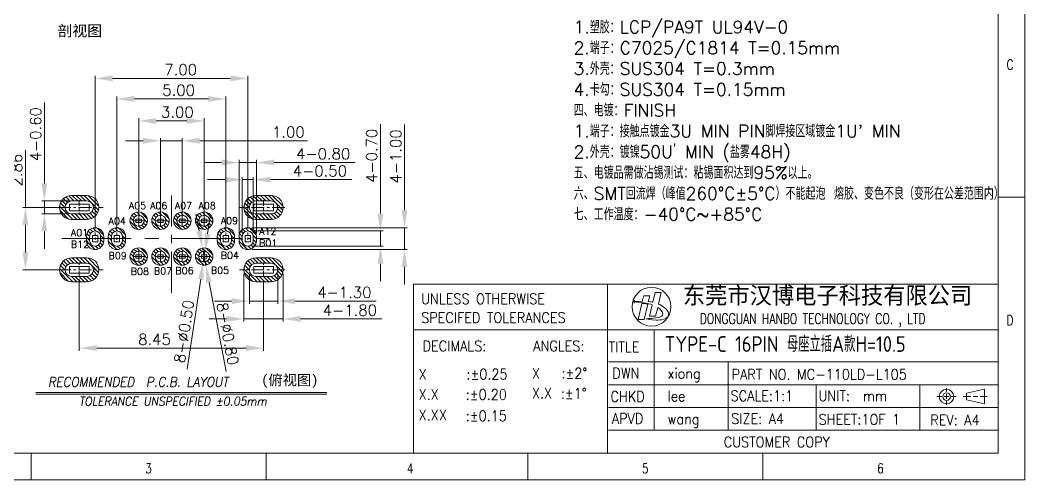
# Model space of a CAD drawing. Extents: x 2510 to 2656, y 707 to 760.
# Drawn here: x 2533.83 to 2579.91, y 709.3 to 730.39 of the extents above; entities that cross this region are included whole.
import ezdxf
from ezdxf.enums import TextEntityAlignment as Align

# ---------------------------------------------------------------- set-up
doc = ezdxf.new("R2010")
doc.units = 0
doc.header["$MEASUREMENT"] = 0
doc.linetypes.add('ACAD_ISO02W100', pattern=[15, 12, -3])
doc.linetypes.add('CENTER', pattern=[50.8, 31.75, -6.35, 6.35, -6.35])
doc.layers.get('0').update_dxf_attribs({"linetype": 'CONTINUOUS', "lineweight": 20})
doc.layers.get('Defpoints').update_dxf_attribs({"linetype": 'CONTINUOUS'})
for name, color, linetype, lineweight in [('DIM', 3, 'CONTINUOUS', 9), ('HANBO', 7, 'CONTINUOUS', 9), ('NOTE', 82, 'CONTINUOUS', 18), ('screw', 33, 'CONTINUOUS', 13)]:
    doc.layers.add(name, color=color, linetype=linetype, lineweight=lineweight)
doc.styles.add('3.5号字', font='gbenor.shx', dxfattribs={"height": 3.5, "bigfont": 'gbcbig.shx'})
doc.styles.add('ROMANS', font='ROMANS.SHX', dxfattribs={"bigfont": 'gbcbig.shx'})
doc.styles.get("Standard").update_dxf_attribs({"font": 'simplex.shx', "bigfont": 'gbcbig.shx'})
doc.styles.add('样式 1', font='gbenor.shx', dxfattribs={"height": 1.2, "bigfont": 'gbcbig.shx'})
doc.dimstyles.new('汉博电子', dxfattribs={"dimtxt": 0.5, "dimasz": 0.8, "dimexe": 0.12, "dimexo": 0.19, "dimgap": 0.15, "dimtad": 1, "dimzin": 1, "dimdsep": 46, "dimtxsty": 'ROMANS', "dimcen": 2.13, "dimclrd": 3, "dimclre": 3, "dimclrt": 2, "dimazin": 2, "dimtfac": 1, "dimtmove": 0, "dimatfit": 3, "dimfxl": 1, "dimlwd": 13, "dimlwe": 13, "dimarcsym": 0})

# ---------------------------------------------------------------- blocks, each defined once
blk = doc.blocks.new('hanbo')
at = {"layer": 'HANBO'}
blk.add_ellipse((-2.076, 0.258), major_axis=(0, 1.277), ratio=1, dxfattribs=at)
at = {"layer": 'HANBO', "color": 7}
for points, knots in [([(-3.194, 0.688), (-3.194, 0.688), (-3.219, 0.622), (-3.219, 0.622), (-3.219, 0.622), (-3.219, 0.622), (-3.292, 0.603), (-3.292, 0.603), (-3.292, 0.603), (-3.292, 0.603), (-3.224, 0.573), (-3.224, 0.573), (-3.224, 0.573), (-3.224, 0.573), (-3.207, 0.502), (-3.207, 0.502), (-3.207, 0.502), (-3.207, 0.502), (-3.179, 0.571), (-3.179, 0.571), (-3.179, 0.571), (-3.179, 0.571), (-3.146, 0.58), (-3.146, 0.58), (-3.146, 0.58), (-2.9, 0.551), (-2.236, 0.485), (-2.026, 0.388), (-2.026, 0.388), (-2.026, 0.388), (-2.198, -0.362), (-2.198, -0.362), (-2.198, -0.362), (-2.198, -0.362), (-1.803, -0.362), (-1.803, -0.362), (-1.803, -0.362), (-1.803, -0.362), (-1.666, 0.218), (-1.666, 0.218), (-1.666, 0.218), (-1.666, 0.218), (-1.423, 0.048), (-1.354, -0.114), (-1.354, -0.114), (-1.285, -0.277), (-1.377, -0.349), (-1.465, -0.39), (-1.465, -0.39), (-1.657, -0.485), (-2.207, -0.521), (-2.417, -0.528), (-2.417, -0.528), (-2.417, -0.528), (-2.141, -0.62), (-1.774, -0.625), (-1.774, -0.625), (-1.407, -0.63), (-1.101, -0.543), (-0.999, -0.398), (-0.999, -0.398), (-0.897, -0.254), (-0.952, -0.084), (-1.037, 0.011), (-1.037, 0.011), (-1.194, 0.188), (-1.397, 0.34), (-1.615, 0.434), (-1.615, 0.434), (-1.615, 0.434), (-1.438, 1.196), (-1.438, 1.196), (-1.438, 1.196), (-1.438, 1.196), (-1.834, 1.196), (-1.834, 1.196), (-1.834, 1.196), (-1.834, 1.196), (-1.985, 0.553), (-1.985, 0.553), (-1.985, 0.553), (-1.985, 0.553), (-2.278, 0.601), (-2.286, 0.602), (-2.286, 0.602), (-2.283, 0.625), (-2.196, 0.983), (-2.196, 0.983), (-2.196, 0.983), (-2.196, 0.983), (-2.591, 0.983), (-2.591, 0.983), (-2.591, 0.983), (-2.62, 0.866), (-2.653, 0.735), (-2.679, 0.625), (-2.679, 0.625), (-2.679, 0.625), (-3.155, 0.61), (-3.155, 0.61), (-3.155, 0.61), (-3.155, 0.61), (-3.176, 0.616), (-3.176, 0.616), (-3.176, 0.616), (-3.176, 0.616), (-3.194, 0.688), (-3.194, 0.688)], [0, 0, 0, 0, 0.035714, 0.035714, 0.035714, 0.035714, 0.071429, 0.071429, 0.071429, 0.071429, 0.107143, 0.107143, 0.107143, 0.107143, 0.142857, 0.142857, 0.142857, 0.142857, 0.178571, 0.178571, 0.178571, 0.178571, 0.214286, 0.214286, 0.214286, 0.214286, 0.25, 0.25, 0.25, 0.25, 0.285714, 0.285714, 0.285714, 0.285714, 0.321429, 0.321429, 0.321429, 0.321429, 0.357143, 0.357143, 0.357143, 0.357143, 0.392857, 0.392857, 0.392857, 0.392857, 0.428571, 0.428571, 0.428571, 0.428571, 0.464286, 0.464286, 0.464286, 0.464286, 0.5, 0.5, 0.5, 0.5, 0.535714, 0.535714, 0.535714, 0.535714, 0.571429, 0.571429, 0.571429, 0.571429, 0.607143, 0.607143, 0.607143, 0.607143, 0.642857, 0.642857, 0.642857, 0.642857, 0.678571, 0.678571, 0.678571, 0.678571, 0.714286, 0.714286, 0.714286, 0.714286, 0.75, 0.75, 0.75, 0.75, 0.785714, 0.785714, 0.785714, 0.785714, 0.821429, 0.821429, 0.821429, 0.821429, 0.857143, 0.857143, 0.857143, 0.857143, 0.892857, 0.892857, 0.892857, 0.892857, 0.928571, 0.928571, 0.928571, 0.928571, 1, 1, 1, 1]), ([(-2.71, 0.482), (-2.71, 0.482), (-2.96, -0.577), (-2.96, -0.577), (-2.96, -0.577), (-2.96, -0.577), (-2.562, -0.577), (-2.562, -0.577), (-2.562, -0.577), (-2.562, -0.577), (-2.328, 0.422), (-2.328, 0.422), (-2.328, 0.422), (-2.328, 0.422), (-2.551, 0.466), (-2.71, 0.482)], [0, 0, 0, 0, 0.2, 0.2, 0.2, 0.2, 0.4, 0.4, 0.4, 0.4, 0.6, 0.6, 0.6, 0.6, 1, 1, 1, 1])]:
    blk.add_open_spline(points, degree=3, knots=knots, dxfattribs=at)
blk = doc.blocks.new('*D29')
at = {"color": 3, "lineweight": 13, "transparency": 16777216}
for p, q in [((2534.072, 721.796), (2534.072, 724.419)), ((2535.751, 721.796), (2533.952, 721.796)), ((2534.072, 719.736), (2534.072, 720.996)), ((2535.751, 718.936), (2533.952, 718.936))]:
    blk.add_line(p, q, dxfattribs=at)
at = {"color": 3, "transparency": 16777216}
for points in [[(2533.939, 720.996), (2534.206, 720.996), (2534.072, 721.796)], [(2533.939, 719.736), (2534.206, 719.736), (2534.072, 718.936)]]:
    blk.add_solid(points, dxfattribs=at)
at = {"layer": 'Defpoints', "color": 0, "transparency": 16777216}
for p in [(2534.072, 721.796), (2535.941, 721.796), (2535.941, 718.936)]:
    blk.add_point(p, dxfattribs=at)
at = {"color": 2, "transparency": 16777216, "insert": (2533.672, 723.508), "char_height": 0.5, "attachment_point": 5, "rotation": 90, "style": 'ROMANS'}
blk.add_mtext('2.86', dxfattribs=at)
blk = doc.blocks.new('*D30')
at = {"color": 3, "lineweight": 13, "transparency": 16777216}
for p, q in [((2534.939, 722.896), (2534.939, 726.615)), ((2536.051, 722.096), (2534.819, 722.096)), ((2534.939, 721.496), (2534.939, 722.096)), ((2536.051, 721.496), (2534.819, 721.496)), ((2534.939, 720.696), (2534.939, 719.896))]:
    blk.add_line(p, q, dxfattribs=at)
at = {"color": 3, "transparency": 16777216}
for points in [[(2534.806, 722.896), (2535.072, 722.896), (2534.939, 722.096)], [(2534.806, 720.696), (2535.072, 720.696), (2534.939, 721.496)]]:
    blk.add_solid(points, dxfattribs=at)
at = {"layer": 'Defpoints', "color": 0, "transparency": 16777216}
for p in [(2534.939, 722.096), (2536.241, 722.096), (2536.241, 721.496)]:
    blk.add_point(p, dxfattribs=at)
at = {"color": 2, "transparency": 16777216, "insert": (2534.539, 725.155), "char_height": 0.5, "attachment_point": 5, "rotation": 90, "style": 'ROMANS'}
blk.add_mtext('4-0.60', dxfattribs=at)
blk = doc.blocks.new('*D31')
at = {"color": 3, "lineweight": 13, "transparency": 16777216}
for p, q in [((2536.541, 718.521), (2536.541, 715.225)), ((2544.991, 718.446), (2544.991, 715.225)), ((2544.191, 715.345), (2537.341, 715.345))]:
    blk.add_line(p, q, dxfattribs=at)
at = {"color": 3, "transparency": 16777216}
for points in [[(2537.341, 715.479), (2537.341, 715.212), (2536.541, 715.345)], [(2544.191, 715.479), (2544.191, 715.212), (2544.991, 715.345)]]:
    blk.add_solid(points, dxfattribs=at)
at = {"layer": 'Defpoints', "color": 0, "transparency": 16777216}
for p in [(2536.541, 718.711), (2544.991, 718.636), (2536.541, 715.345)]:
    blk.add_point(p, dxfattribs=at)
at = {"color": 2, "transparency": 16777216, "insert": (2539.992, 715.745), "char_height": 0.5, "attachment_point": 5, "style": 'ROMANS'}
blk.add_mtext('8.45', dxfattribs=at)
blk = doc.blocks.new('*D32')
at = {"color": 3, "lineweight": 13, "transparency": 16777216}
for p, q in [((2544.341, 718.746), (2544.341, 717.379)), ((2545.641, 718.746), (2545.641, 717.379)), ((2543.541, 717.499), (2542.741, 717.499)), ((2544.341, 717.499), (2545.641, 717.499)), ((2546.441, 717.499), (2550.16, 717.499))]:
    blk.add_line(p, q, dxfattribs=at)
at = {"color": 3, "transparency": 16777216}
for points in [[(2543.541, 717.632), (2543.541, 717.366), (2544.341, 717.499)], [(2546.441, 717.632), (2546.441, 717.366), (2545.641, 717.499)]]:
    blk.add_solid(points, dxfattribs=at)
at = {"layer": 'Defpoints', "color": 0, "transparency": 16777216}
for p in [(2544.341, 718.936), (2545.641, 718.936), (2545.641, 717.499)]:
    blk.add_point(p, dxfattribs=at)
at = {"color": 2, "transparency": 16777216, "insert": (2548.7, 717.899), "char_height": 0.5, "attachment_point": 5, "style": 'ROMANS'}
blk.add_mtext('4-1.30', dxfattribs=at)
blk = doc.blocks.new('*D33')
at = {"color": 3, "lineweight": 13, "transparency": 16777216}
for p, q in [((2537.266, 720.831), (2537.266, 727.836)), ((2543.466, 727.716), (2538.066, 727.716)), ((2544.266, 720.831), (2544.266, 727.836))]:
    blk.add_line(p, q, dxfattribs=at)
at = {"color": 3, "transparency": 16777216}
for points in [[(2538.066, 727.849), (2538.066, 727.583), (2537.266, 727.716)], [(2543.466, 727.849), (2543.466, 727.583), (2544.266, 727.716)]]:
    blk.add_solid(points, dxfattribs=at)
at = {"layer": 'Defpoints', "color": 0, "transparency": 16777216}
for p in [(2537.266, 727.716), (2537.266, 720.641), (2544.266, 720.641)]:
    blk.add_point(p, dxfattribs=at)
at = {"color": 2, "transparency": 16777216, "insert": (2541.191, 728.116), "char_height": 0.5, "attachment_point": 5, "style": 'ROMANS'}
blk.add_mtext('7.00', dxfattribs=at)
blk = doc.blocks.new('*D34')
at = {"color": 3, "lineweight": 13, "transparency": 16777216}
for p, q in [((2538.266, 720.831), (2538.266, 726.893)), ((2542.466, 726.773), (2539.066, 726.773)), ((2543.266, 720.831), (2543.266, 726.893))]:
    blk.add_line(p, q, dxfattribs=at)
at = {"color": 3, "transparency": 16777216}
for points in [[(2539.066, 726.906), (2539.066, 726.64), (2538.266, 726.773)], [(2542.466, 726.906), (2542.466, 726.64), (2543.266, 726.773)]]:
    blk.add_solid(points, dxfattribs=at)
at = {"layer": 'Defpoints', "color": 0, "transparency": 16777216}
for p in [(2538.266, 726.773), (2538.266, 720.641), (2543.266, 720.641)]:
    blk.add_point(p, dxfattribs=at)
at = {"color": 2, "transparency": 16777216, "insert": (2541.094, 727.173), "char_height": 0.5, "attachment_point": 5, "style": 'ROMANS'}
blk.add_mtext('5.00', dxfattribs=at)
blk = doc.blocks.new('*D36')
at = {"color": 3, "lineweight": 13, "transparency": 16777216}
for p, q in [((2539.266, 721.378), (2539.266, 725.885)), ((2541.466, 725.765), (2540.066, 725.765)), ((2542.266, 721.378), (2542.266, 725.885))]:
    blk.add_line(p, q, dxfattribs=at)
at = {"color": 3, "transparency": 16777216}
for points in [[(2540.066, 725.898), (2540.066, 725.632), (2539.266, 725.765)], [(2541.466, 725.898), (2541.466, 725.632), (2542.266, 725.765)]]:
    blk.add_solid(points, dxfattribs=at)
at = {"layer": 'Defpoints', "color": 0, "transparency": 16777216}
for p in [(2539.266, 725.765), (2539.266, 721.188), (2542.266, 721.188)]:
    blk.add_point(p, dxfattribs=at)
at = {"color": 2, "transparency": 16777216, "insert": (2541.04, 726.165), "char_height": 0.5, "attachment_point": 5, "style": 'ROMANS'}
blk.add_mtext('3.00', dxfattribs=at)
blk = doc.blocks.new('*D37')
at = {"color": 3, "lineweight": 13, "transparency": 16777216}
for p, q in [((2539.466, 724.855), (2538.666, 724.855)), ((2540.266, 721.378), (2540.266, 724.975)), ((2540.266, 724.855), (2541.266, 724.855)), ((2541.266, 721.378), (2541.266, 724.975)), ((2542.066, 724.855), (2547.002, 724.855))]:
    blk.add_line(p, q, dxfattribs=at)
at = {"color": 3, "transparency": 16777216}
for points in [[(2539.466, 724.989), (2539.466, 724.722), (2540.266, 724.855)], [(2542.066, 724.989), (2542.066, 724.722), (2541.266, 724.855)]]:
    blk.add_solid(points, dxfattribs=at)
at = {"layer": 'Defpoints', "color": 0, "transparency": 16777216}
for p in [(2540.266, 724.855), (2540.266, 721.188), (2541.266, 721.188)]:
    blk.add_point(p, dxfattribs=at)
at = {"color": 2, "transparency": 16777216, "insert": (2546.126, 725.255), "char_height": 0.5, "attachment_point": 5, "style": 'ROMANS'}
blk.add_mtext('1.00', dxfattribs=at)
blk = doc.blocks.new('*D35')
at = {"color": 3, "lineweight": 13, "transparency": 16777216}
for p, q in [((2543.866, 720.606), (2543.866, 723.978)), ((2544.666, 720.606), (2544.666, 723.978)), ((2543.066, 723.858), (2542.266, 723.858)), ((2543.866, 723.858), (2544.666, 723.858)), ((2545.466, 723.858), (2549.185, 723.858))]:
    blk.add_line(p, q, dxfattribs=at)
at = {"color": 3, "transparency": 16777216}
for points in [[(2543.066, 723.991), (2543.066, 723.725), (2543.866, 723.858)], [(2545.466, 723.991), (2545.466, 723.725), (2544.666, 723.858)]]:
    blk.add_solid(points, dxfattribs=at)
at = {"layer": 'Defpoints', "color": 0, "transparency": 16777216}
for p in [(2543.866, 723.858), (2543.866, 720.416), (2544.666, 720.416)]:
    blk.add_point(p, dxfattribs=at)
at = {"color": 2, "transparency": 16777216, "insert": (2547.725, 724.258), "char_height": 0.5, "attachment_point": 5, "style": 'ROMANS'}
blk.add_mtext('4-0.80', dxfattribs=at)
blk = doc.blocks.new('*D38')
at = {"color": 3, "lineweight": 13, "transparency": 16777216}
for p, q in [((2542.422, 720.582), (2542.541, 721.373)), ((2542.303, 719.791), (2542.229, 719.297)), ((2541.49, 714.38), (2542.11, 718.505))]:
    blk.add_line(p, q, dxfattribs=at)
at = {"color": 3, "transparency": 16777216}
for points in [[(2542.29, 720.602), (2542.554, 720.562), (2542.303, 719.791)], [(2541.978, 718.525), (2542.242, 718.486), (2542.229, 719.297)]]:
    blk.add_solid(points, dxfattribs=at)
at = {"layer": 'Defpoints', "color": 0, "transparency": 16777216}
for p in [(2542.303, 719.791), (2542.229, 719.297)]:
    blk.add_point(p, dxfattribs=at)
at = {"color": 2, "transparency": 16777216, "insert": (2541.345, 716.107), "char_height": 0.5, "attachment_point": 5, "rotation": 81.457, "style": 'ROMANS'}
blk.add_mtext('8-∅0.50', dxfattribs=at)
blk = doc.blocks.new('*D39')
at = {"color": 3, "lineweight": 13, "transparency": 16777216}
for p, q in [((2542.041, 720.723), (2541.892, 721.508)), ((2542.191, 719.937), (2542.341, 719.151)), ((2543.271, 714.267), (2542.49, 718.365))]:
    blk.add_line(p, q, dxfattribs=at)
at = {"color": 3, "transparency": 16777216}
for points in [[(2542.172, 720.748), (2541.91, 720.698), (2542.191, 719.937)], [(2542.621, 718.39), (2542.359, 718.34), (2542.341, 719.151)]]:
    blk.add_solid(points, dxfattribs=at)
at = {"layer": 'Defpoints', "color": 0, "transparency": 16777216}
for p in [(2542.191, 719.937), (2542.341, 719.151)]:
    blk.add_point(p, dxfattribs=at)
at = {"color": 2, "transparency": 16777216, "insert": (2543.348, 715.998), "char_height": 0.5, "attachment_point": 5, "rotation": 280.7829, "style": 'ROMANS'}
blk.add_mtext('8-∅0.80', dxfattribs=at)
blk = doc.blocks.new('*D40')
at = {"color": 3, "lineweight": 13, "transparency": 16777216}
for p, q in [((2544.091, 718.746), (2544.091, 716.56)), ((2545.891, 718.746), (2545.891, 716.56)), ((2543.291, 716.68), (2542.491, 716.68)), ((2544.091, 716.68), (2545.891, 716.68)), ((2546.691, 716.68), (2550.41, 716.68))]:
    blk.add_line(p, q, dxfattribs=at)
at = {"color": 3, "transparency": 16777216}
for points in [[(2543.291, 716.813), (2543.291, 716.547), (2544.091, 716.68)], [(2546.691, 716.813), (2546.691, 716.547), (2545.891, 716.68)]]:
    blk.add_solid(points, dxfattribs=at)
at = {"layer": 'Defpoints', "color": 0, "transparency": 16777216}
for p in [(2544.091, 718.936), (2545.891, 718.936), (2545.891, 716.68)]:
    blk.add_point(p, dxfattribs=at)
at = {"color": 2, "transparency": 16777216, "insert": (2548.95, 717.08), "char_height": 0.5, "attachment_point": 5, "style": 'ROMANS'}
blk.add_mtext('4-1.80', dxfattribs=at)
blk = doc.blocks.new('*D41')
at = {"color": 3, "lineweight": 13, "transparency": 16777216}
for p, q in [((2543.216, 723.071), (2542.416, 723.071)), ((2544.016, 720.656), (2544.016, 723.191)), ((2544.016, 723.071), (2544.516, 723.071)), ((2544.516, 720.656), (2544.516, 723.191)), ((2545.316, 723.071), (2549.035, 723.071))]:
    blk.add_line(p, q, dxfattribs=at)
at = {"color": 3, "transparency": 16777216}
for points in [[(2543.216, 723.205), (2543.216, 722.938), (2544.016, 723.071)], [(2545.316, 723.205), (2545.316, 722.938), (2544.516, 723.071)]]:
    blk.add_solid(points, dxfattribs=at)
at = {"layer": 'Defpoints', "color": 0, "transparency": 16777216}
for p in [(2544.016, 723.071), (2544.016, 720.466), (2544.516, 720.466)]:
    blk.add_point(p, dxfattribs=at)
at = {"color": 2, "transparency": 16777216, "insert": (2547.575, 723.471), "char_height": 0.5, "attachment_point": 5, "style": 'ROMANS'}
blk.add_mtext('4-0.50', dxfattribs=at)
blk = doc.blocks.new('*D42')
at = {"color": 3, "lineweight": 13, "transparency": 16777216}
for p, q in [((2550.352, 721.516), (2550.352, 725.624)), ((2544.456, 720.716), (2550.472, 720.716)), ((2550.352, 720.016), (2550.352, 720.716)), ((2544.456, 720.016), (2550.472, 720.016)), ((2550.352, 719.216), (2550.352, 718.416))]:
    blk.add_line(p, q, dxfattribs=at)
at = {"color": 3, "transparency": 16777216}
for points in [[(2550.219, 721.516), (2550.486, 721.516), (2550.352, 720.716)], [(2550.219, 719.216), (2550.486, 719.216), (2550.352, 720.016)]]:
    blk.add_solid(points, dxfattribs=at)
at = {"layer": 'Defpoints', "color": 0, "transparency": 16777216}
for p in [(2544.266, 720.716), (2544.266, 720.016), (2550.352, 720.016)]:
    blk.add_point(p, dxfattribs=at)
at = {"color": 2, "transparency": 16777216, "insert": (2549.952, 724.164), "char_height": 0.5, "attachment_point": 5, "rotation": 90, "style": 'ROMANS'}
blk.add_mtext('4-0.70', dxfattribs=at)
blk = doc.blocks.new('*D43')
at = {"color": 3, "lineweight": 13, "transparency": 16777216}
for p, q in [((2551.455, 721.666), (2551.455, 725.596)), ((2544.456, 720.866), (2551.575, 720.866)), ((2551.455, 719.866), (2551.455, 720.866)), ((2544.456, 719.866), (2551.575, 719.866)), ((2551.455, 719.066), (2551.455, 718.266))]:
    blk.add_line(p, q, dxfattribs=at)
at = {"color": 3, "transparency": 16777216}
for points in [[(2551.321, 721.666), (2551.588, 721.666), (2551.455, 720.866)], [(2551.321, 719.066), (2551.588, 719.066), (2551.455, 719.866)]]:
    blk.add_solid(points, dxfattribs=at)
at = {"layer": 'Defpoints', "color": 0, "transparency": 16777216}
for p in [(2544.266, 720.866), (2544.266, 719.866), (2551.455, 719.866)]:
    blk.add_point(p, dxfattribs=at)
at = {"color": 2, "transparency": 16777216, "insert": (2551.055, 724.137), "char_height": 0.5, "attachment_point": 5, "rotation": 90, "style": 'ROMANS'}
blk.add_mtext('4-1.00', dxfattribs=at)

msp = doc.modelspace()

# ---------------------------------------------------------------- hatches: boundary and pattern name
h = msp.add_hatch()
h.set_pattern_fill('ANSI31', color=256, scale=0.04, angle=90, style=0)
h.set_pattern_definition([(135, (3910.39483, 815.18744), (-0.089802561, -0.089802561), [])])
edge = h.paths.add_edge_path(flags=16)
edge.add_line((2536.891, 721.496), (2536.191, 721.496))
edge.add_arc((2536.191, 721.796), 0.3, 90, 270, ccw=False)
edge.add_line((2536.191, 722.096), (2536.891, 722.096))
edge.add_arc((2536.891, 721.796), 0.3, -90, 90, ccw=False)
edge = h.paths.add_edge_path()
edge.add_line((2536.891, 721.246), (2536.191, 721.246))
edge.add_arc((2536.191, 721.796), 0.55, 90, 270, ccw=False)
edge.add_line((2536.191, 722.346), (2536.891, 722.346))
edge.add_arc((2536.891, 721.796), 0.55, -90, 90, ccw=False)
h = msp.add_hatch()
h.set_pattern_fill('ANSI31', color=256, scale=0.04, angle=90, style=0)
h.set_pattern_definition([(135, (3918.84483, 815.18744), (-0.089802561, -0.089802561), [])])
edge = h.paths.add_edge_path(flags=16)
edge.add_line((2545.341, 721.496), (2544.641, 721.496))
edge.add_arc((2544.641, 721.796), 0.3, 90, 270, ccw=False)
edge.add_line((2544.641, 722.096), (2545.341, 722.096))
edge.add_arc((2545.341, 721.796), 0.3, -90, 90, ccw=False)
edge = h.paths.add_edge_path()
edge.add_line((2545.341, 721.246), (2544.641, 721.246))
edge.add_arc((2544.641, 721.796), 0.55, 90, 270, ccw=False)
edge.add_line((2544.641, 722.346), (2545.341, 722.346))
edge.add_arc((2545.341, 721.796), 0.55, -90, 90, ccw=False)
h = msp.add_hatch()
h.set_pattern_fill('ANSI31', color=256, scale=0.04, angle=90, style=0)
h.set_pattern_definition([(135, (2510.04558, 185.13204), (-0.08980256, -0.08980256), [])])
edge = h.paths.add_edge_path()
edge.add_arc((2539.266, 721.188), 0.4, 90, 450)
edge = h.paths.add_edge_path(flags=16)
edge.add_arc((2539.266, 721.188), 0.25, 90, 450)
h = msp.add_hatch()
h.set_pattern_fill('ANSI31', color=256, scale=0.04, angle=90, style=0)
h.set_pattern_definition([(135, (2511.04558, 185.13204), (-0.08980256, -0.08980256), [])])
edge = h.paths.add_edge_path()
edge.add_arc((2540.266, 721.188), 0.4, 90, 450)
edge = h.paths.add_edge_path(flags=16)
edge.add_arc((2540.266, 721.188), 0.25, 90, 450)
h = msp.add_hatch()
h.set_pattern_fill('ANSI31', color=256, scale=0.04, angle=90, style=0)
h.set_pattern_definition([(135, (2512.04558, 185.13204), (-0.08980256, -0.08980256), [])])
edge = h.paths.add_edge_path()
edge.add_arc((2541.266, 721.188), 0.4, 90, 450)
edge = h.paths.add_edge_path(flags=16)
edge.add_arc((2541.266, 721.188), 0.25, 90, 450)
h = msp.add_hatch()
h.set_pattern_fill('ANSI31', color=256, scale=0.04, angle=90, style=0)
h.set_pattern_definition([(135, (2513.04558, 185.13204), (-0.08980256, -0.08980256), [])])
edge = h.paths.add_edge_path()
edge.add_arc((2542.266, 721.188), 0.4, 90, 450)
edge = h.paths.add_edge_path(flags=16)
edge.add_arc((2542.266, 721.188), 0.25, 90, 450)
h = msp.add_hatch()
h.set_pattern_fill('ANSI31', color=256, scale=0.04, angle=90, style=0)
h.set_pattern_definition([(135, (3972.94866, 884.27604), (-0.089802561, -0.089802561), [])])
edge = h.paths.add_edge_path(flags=16)
edge.add_line((2537.516, 720.466), (2537.516, 720.266))
edge.add_arc((2537.266, 720.266), 0.25, 180, 360, ccw=False)
edge.add_line((2537.016, 720.266), (2537.016, 720.466))
edge.add_arc((2537.266, 720.466), 0.25, 0, 180, ccw=False)
edge = h.paths.add_edge_path()
edge.add_arc((2537.266, 720.266), 0.4, 180, 360)
edge.add_line((2537.666, 720.266), (2537.666, 720.466))
edge.add_arc((2537.266, 720.466), 0.4, 0, 180)
edge.add_line((2536.866, 720.466), (2536.866, 720.266))
h = msp.add_hatch()
h.set_pattern_fill('ANSI31', color=256, scale=0.04, angle=90, style=0)
h.set_pattern_definition([(135, (3973.94866, 884.27604), (-0.089802561, -0.089802561), [])])
edge = h.paths.add_edge_path(flags=16)
edge.add_line((2538.516, 720.466), (2538.516, 720.266))
edge.add_arc((2538.266, 720.266), 0.25, 180, 360, ccw=False)
edge.add_line((2538.016, 720.266), (2538.016, 720.466))
edge.add_arc((2538.266, 720.466), 0.25, 0, 180, ccw=False)
edge = h.paths.add_edge_path()
edge.add_arc((2538.266, 720.266), 0.4, 180, 360)
edge.add_line((2538.666, 720.266), (2538.666, 720.466))
edge.add_arc((2538.266, 720.466), 0.4, 0, 180)
edge.add_line((2537.866, 720.466), (2537.866, 720.266))
h = msp.add_hatch()
h.set_pattern_fill('ANSI31', color=256, scale=0.04, angle=90, style=0)
h.set_pattern_definition([(135, (3978.94866, 884.27604), (-0.089802561, -0.089802561), [])])
edge = h.paths.add_edge_path(flags=16)
edge.add_line((2543.516, 720.466), (2543.516, 720.266))
edge.add_arc((2543.266, 720.266), 0.25, 180, 360, ccw=False)
edge.add_line((2543.016, 720.266), (2543.016, 720.466))
edge.add_arc((2543.266, 720.466), 0.25, 0, 180, ccw=False)
edge = h.paths.add_edge_path()
edge.add_arc((2543.266, 720.266), 0.4, 180, 360)
edge.add_line((2543.666, 720.266), (2543.666, 720.466))
edge.add_arc((2543.266, 720.466), 0.4, 0, 180)
edge.add_line((2542.866, 720.466), (2542.866, 720.266))
h = msp.add_hatch()
h.set_pattern_fill('ANSI31', color=256, scale=0.04, angle=90, style=0)
h.set_pattern_definition([(135, (3979.94866, 884.27604), (-0.089802561, -0.089802561), [])])
edge = h.paths.add_edge_path(flags=16)
edge.add_line((2544.516, 720.466), (2544.516, 720.266))
edge.add_arc((2544.266, 720.266), 0.25, 180, 360, ccw=False)
edge.add_line((2544.016, 720.266), (2544.016, 720.466))
edge.add_arc((2544.266, 720.466), 0.25, 0, 180, ccw=False)
edge = h.paths.add_edge_path()
edge.add_arc((2544.266, 720.266), 0.4, 180, 360)
edge.add_line((2544.666, 720.266), (2544.666, 720.466))
edge.add_arc((2544.266, 720.466), 0.4, 0, 180)
edge.add_line((2543.866, 720.466), (2543.866, 720.266))
h = msp.add_hatch()
h.set_pattern_fill('ANSI31', color=256, scale=0.04, angle=90, style=0)
h.set_pattern_definition([(135, (2510.04558, 183.48827), (-0.08980256, -0.08980256), [])])
edge = h.paths.add_edge_path()
edge.add_arc((2539.266, 719.544), 0.4, 90, 450)
edge = h.paths.add_edge_path(flags=16)
edge.add_arc((2539.266, 719.544), 0.25, 90, 450)
h = msp.add_hatch()
h.set_pattern_fill('ANSI31', color=256, scale=0.04, angle=90, style=0)
h.set_pattern_definition([(135, (2511.04558, 183.48827), (-0.08980256, -0.08980256), [])])
edge = h.paths.add_edge_path()
edge.add_arc((2540.266, 719.544), 0.4, 90, 450)
edge = h.paths.add_edge_path(flags=16)
edge.add_arc((2540.266, 719.544), 0.25, 90, 450)
h = msp.add_hatch()
h.set_pattern_fill('ANSI31', color=256, scale=0.04, angle=90, style=0)
h.set_pattern_definition([(135, (2512.04558, 183.48827), (-0.08980256, -0.08980256), [])])
edge = h.paths.add_edge_path()
edge.add_arc((2541.266, 719.544), 0.4, 90, 450)
edge = h.paths.add_edge_path(flags=16)
edge.add_arc((2541.266, 719.544), 0.25, 90, 450)
h = msp.add_hatch()
h.set_pattern_fill('ANSI31', color=256, scale=0.04, angle=90, style=0)
h.set_pattern_definition([(135, (2513.04558, 183.48827), (-0.08980256, -0.08980256), [])])
edge = h.paths.add_edge_path()
edge.add_arc((2542.266, 719.544), 0.4, 0, 360)
edge = h.paths.add_edge_path(flags=16)
edge.add_arc((2542.266, 719.544), 0.25, 0, 360)
h = msp.add_hatch()
h.set_pattern_fill('ANSI31', color=256, scale=0.04, angle=90, style=0)
h.set_pattern_definition([(135, (3910.39483, 812.32744), (-0.089802561, -0.089802561), [])])
edge = h.paths.add_edge_path(flags=16)
edge.add_line((2536.891, 718.636), (2536.191, 718.636))
edge.add_arc((2536.191, 718.936), 0.3, 90, 270, ccw=False)
edge.add_line((2536.191, 719.236), (2536.891, 719.236))
edge.add_arc((2536.891, 718.936), 0.3, -90, 90, ccw=False)
edge = h.paths.add_edge_path()
edge.add_line((2536.891, 718.386), (2536.191, 718.386))
edge.add_arc((2536.191, 718.936), 0.55, 90, 270, ccw=False)
edge.add_line((2536.191, 719.486), (2536.891, 719.486))
edge.add_arc((2536.891, 718.936), 0.55, -90, 90, ccw=False)
h = msp.add_hatch()
h.set_pattern_fill('ANSI31', color=256, scale=0.04, angle=90, style=0)
h.set_pattern_definition([(135, (3918.84483, 812.32744), (-0.089802561, -0.089802561), [])])
edge = h.paths.add_edge_path(flags=16)
edge.add_line((2545.341, 718.636), (2544.641, 718.636))
edge.add_arc((2544.641, 718.936), 0.3, 90, 270, ccw=False)
edge.add_line((2544.641, 719.236), (2545.341, 719.236))
edge.add_arc((2545.341, 718.936), 0.3, -90, 90, ccw=False)
edge = h.paths.add_edge_path()
edge.add_line((2545.341, 718.386), (2544.641, 718.386))
edge.add_arc((2544.641, 718.936), 0.55, 90, 270, ccw=False)
edge.add_line((2544.641, 719.486), (2545.341, 719.486))
edge.add_arc((2545.341, 718.936), 0.55, -90, 90, ccw=False)

# ---------------------------------------------------------------- linework, layer by layer
for p, q in [((2536.191, 722.346), (2536.891, 722.346)), ((2536.191, 722.096), (2536.891, 722.096)), ((2545.341, 722.346), (2544.641, 722.346)), ((2545.341, 722.096), (2544.641, 722.096)), ((2536.191, 721.496), (2536.891, 721.496)), ((2536.191, 721.246), (2536.891, 721.246)), ((2545.341, 721.496), (2544.641, 721.496)), ((2545.341, 721.246), (2544.641, 721.246)), ((2536.866, 720.466), (2536.866, 720.266)), ((2537.016, 720.466), (2537.016, 720.266)), ((2537.516, 720.466), (2537.516, 720.266)), ((2537.666, 720.466), (2537.666, 720.266)), ((2537.866, 720.466), (2537.866, 720.266)), ((2538.016, 720.466), (2538.016, 720.266)), ((2538.516, 720.466), (2538.516, 720.266)), ((2538.666, 720.466), (2538.666, 720.266)), ((2542.866, 720.466), (2542.866, 720.266)), ((2543.016, 720.466), (2543.016, 720.266)), ((2543.516, 720.466), (2543.516, 720.266)), ((2543.666, 720.466), (2543.666, 720.266)), ((2543.866, 720.466), (2543.866, 720.266)), ((2544.016, 720.466), (2544.016, 720.266)), ((2544.516, 720.466), (2544.516, 720.266)), ((2544.666, 720.466), (2544.666, 720.266)), ((2536.191, 719.486), (2536.891, 719.486)), ((2545.341, 719.486), (2544.641, 719.486)), ((2536.191, 719.236), (2536.891, 719.236)), ((2545.341, 719.236), (2544.641, 719.236)), ((2536.191, 718.636), (2536.891, 718.636)), ((2536.191, 718.386), (2536.891, 718.386)), ((2545.341, 718.636), (2544.641, 718.636)), ((2545.341, 718.386), (2544.641, 718.386))]:
    msp.add_line(p, q)
at = {"color": 240, "linetype": 'CENTER', "ltscale": 0.00821}
for p, q in [((2536.541, 722.126), (2536.541, 721.466)), ((2544.991, 722.126), (2544.991, 721.466)), ((2544.991, 718.606), (2544.991, 719.266))]:
    msp.add_line(p, q, dxfattribs=at)
at = {"color": 240, "linetype": 'CENTER', "ltscale": 0.018659}
for p, q in [((2535.559, 721.796), (2537.638, 721.796)), ((2545.972, 721.796), (2543.894, 721.796)), ((2545.972, 718.936), (2543.894, 718.936))]:
    msp.add_line(p, q, dxfattribs=at)
at = {"color": 3}
for p, q in [((2536.091, 721.646), (2536.091, 721.946)), ((2536.091, 721.946), (2536.991, 721.946)), ((2536.991, 721.646), (2536.091, 721.646)), ((2536.991, 721.946), (2536.991, 721.646)), ((2544.541, 721.646), (2544.541, 721.946)), ((2544.541, 721.946), (2545.441, 721.946)), ((2545.441, 721.646), (2544.541, 721.646)), ((2545.441, 721.946), (2545.441, 721.646)), ((2539.141, 721.113), (2539.141, 721.263)), ((2539.141, 721.263), (2539.391, 721.263)), ((2539.391, 721.263), (2539.391, 721.113)), ((2540.141, 721.113), (2540.141, 721.263)), ((2540.141, 721.263), (2540.391, 721.263)), ((2540.391, 721.263), (2540.391, 721.113)), ((2541.141, 721.113), (2541.141, 721.263)), ((2541.141, 721.263), (2541.391, 721.263)), ((2541.391, 721.263), (2541.391, 721.113)), ((2542.141, 721.113), (2542.141, 721.263)), ((2542.141, 721.263), (2542.391, 721.263)), ((2542.391, 721.263), (2542.391, 721.113)), ((2539.391, 721.113), (2539.141, 721.113)), ((2540.391, 721.113), (2540.141, 721.113)), ((2541.391, 721.113), (2541.141, 721.113)), ((2542.391, 721.113), (2542.141, 721.113)), ((2537.141, 720.366), (2537.141, 720.516)), ((2537.141, 720.516), (2537.266, 720.516)), ((2537.141, 720.216), (2537.141, 720.366)), ((2537.141, 720.216), (2537.266, 720.216)), ((2537.266, 720.516), (2537.391, 720.516)), ((2537.266, 720.216), (2537.391, 720.216)), ((2537.391, 720.516), (2537.391, 720.366)), ((2537.391, 720.366), (2537.391, 720.216)), ((2538.141, 720.366), (2538.141, 720.516)), ((2538.141, 720.516), (2538.266, 720.516)), ((2538.141, 720.216), (2538.141, 720.366)), ((2538.141, 720.216), (2538.266, 720.216)), ((2538.266, 720.516), (2538.391, 720.516)), ((2538.266, 720.216), (2538.391, 720.216)), ((2538.391, 720.516), (2538.391, 720.366)), ((2538.391, 720.366), (2538.391, 720.216)), ((2543.141, 720.366), (2543.141, 720.516)), ((2543.141, 720.516), (2543.266, 720.516)), ((2543.141, 720.216), (2543.141, 720.366)), ((2543.141, 720.216), (2543.266, 720.216)), ((2543.266, 720.516), (2543.391, 720.516)), ((2543.266, 720.216), (2543.391, 720.216)), ((2543.391, 720.516), (2543.391, 720.366)), ((2543.391, 720.366), (2543.391, 720.216)), ((2544.141, 720.366), (2544.141, 720.516)), ((2544.141, 720.516), (2544.266, 720.516)), ((2544.141, 720.216), (2544.141, 720.366)), ((2544.141, 720.216), (2544.266, 720.216)), ((2544.266, 720.516), (2544.391, 720.516)), ((2544.266, 720.216), (2544.391, 720.216)), ((2544.391, 720.516), (2544.391, 720.366)), ((2544.391, 720.366), (2544.391, 720.216)), ((2539.141, 719.469), (2539.141, 719.619)), ((2539.141, 719.619), (2539.391, 719.619)), ((2539.391, 719.469), (2539.141, 719.469)), ((2539.391, 719.619), (2539.391, 719.469)), ((2540.141, 719.469), (2540.141, 719.619)), ((2540.141, 719.619), (2540.391, 719.619)), ((2540.391, 719.469), (2540.141, 719.469)), ((2540.391, 719.619), (2540.391, 719.469)), ((2541.141, 719.469), (2541.141, 719.619)), ((2541.141, 719.619), (2541.391, 719.619)), ((2541.391, 719.469), (2541.141, 719.469)), ((2541.391, 719.619), (2541.391, 719.469)), ((2542.141, 719.469), (2542.141, 719.619)), ((2542.141, 719.619), (2542.391, 719.619)), ((2542.391, 719.469), (2542.141, 719.469)), ((2542.391, 719.619), (2542.391, 719.469)), ((2536.091, 718.786), (2536.091, 719.086)), ((2536.091, 719.086), (2536.991, 719.086)), ((2536.991, 719.086), (2536.991, 718.786)), ((2544.541, 718.786), (2544.541, 719.086)), ((2544.541, 719.086), (2545.441, 719.086)), ((2545.441, 719.086), (2545.441, 718.786)), ((2536.991, 718.786), (2536.091, 718.786)), ((2545.441, 718.786), (2544.541, 718.786))]:
    msp.add_line(p, q, dxfattribs=at)
at = {"color": 240, "linetype": 'CENTER', "ltscale": 0.015549}
for p, q in [((2539.541, 721.188), (2538.991, 721.188)), ((2539.266, 720.913), (2539.266, 721.463)), ((2540.541, 721.188), (2539.991, 721.188)), ((2540.266, 720.913), (2540.266, 721.463)), ((2541.541, 721.188), (2540.991, 721.188)), ((2541.266, 720.913), (2541.266, 721.463)), ((2542.541, 721.188), (2541.991, 721.188)), ((2542.266, 720.913), (2542.266, 721.463)), ((2539.266, 719.269), (2539.266, 719.819)), ((2540.266, 719.269), (2540.266, 719.819)), ((2541.266, 719.269), (2541.266, 719.819)), ((2542.266, 719.269), (2542.266, 719.819)), ((2539.541, 719.544), (2538.991, 719.544)), ((2540.541, 719.544), (2539.991, 719.544)), ((2541.541, 719.544), (2540.991, 719.544)), ((2542.541, 719.544), (2541.991, 719.544))]:
    msp.add_line(p, q, dxfattribs=at)
at = {"color": 1, "linetype": 'CENTER', "ltscale": 0.003}
for p, q in [((2537.391, 720.366), (2537.141, 720.366)), ((2538.391, 720.366), (2538.141, 720.366)), ((2543.391, 720.366), (2543.141, 720.366)), ((2544.391, 720.366), (2544.141, 720.366))]:
    msp.add_line(p, q, dxfattribs=at)
at = {"color": 240, "linetype": 'CENTER', "ltscale": 0.004}
for p, q in [((2537.266, 720.641), (2537.266, 720.216)), ((2538.266, 720.641), (2538.266, 720.216)), ((2543.266, 720.641), (2543.266, 720.216)), ((2544.266, 720.641), (2544.266, 720.216))]:
    msp.add_line(p, q, dxfattribs=at)
at = {"color": 1, "linetype": 'CENTER', "ltscale": 0.018659}
msp.add_line((2535.559, 718.936), (2537.638, 718.936), dxfattribs=at)
at = {"color": 1, "linetype": 'CENTER', "ltscale": 0.00821}
msp.add_line((2536.541, 718.606), (2536.541, 719.266), dxfattribs=at)
for centre in [(2539.266, 721.188), (2540.266, 721.188), (2541.266, 721.188), (2542.266, 721.188), (2539.266, 719.544), (2540.266, 719.544), (2541.266, 719.544), (2542.266, 719.544)]:
    msp.add_circle(centre, 0.4)
at = {"color": 7, "linetype": 'Continuous'}
for centre in [(2539.266, 721.188), (2540.266, 721.188), (2541.266, 721.188), (2542.266, 721.188), (2539.266, 719.544), (2540.266, 719.544), (2541.266, 719.544), (2542.266, 719.544)]:
    msp.add_circle(centre, 0.25, dxfattribs=at)
for centre, radius, start, end in [((2536.191, 721.796), 0.55, 90, 270), ((2536.191, 721.796), 0.3, 90, 270), ((2536.891, 721.796), 0.55, 270, 90), ((2536.891, 721.796), 0.3, 270, 90), ((2544.641, 721.796), 0.55, 90, 270), ((2544.641, 721.796), 0.3, 90, 270), ((2545.341, 721.796), 0.55, 270, 90), ((2545.341, 721.796), 0.3, 270, 90), ((2537.266, 720.466), 0.4, 0, 180), ((2537.266, 720.466), 0.25, 0, 180), ((2538.266, 720.466), 0.4, 0, 180), ((2538.266, 720.466), 0.25, 0, 180), ((2543.266, 720.466), 0.4, 0, 180), ((2543.266, 720.466), 0.25, 0, 180), ((2544.266, 720.466), 0.4, 0, 180), ((2544.266, 720.466), 0.25, 0, 180), ((2537.266, 720.266), 0.4, 180, 360), ((2537.266, 720.266), 0.25, 180, 360), ((2538.266, 720.266), 0.4, 180, 360), ((2538.266, 720.266), 0.25, 180, 360), ((2543.266, 720.266), 0.4, 180, 360), ((2543.266, 720.266), 0.25, 180, 360), ((2544.266, 720.266), 0.4, 180, 360), ((2544.266, 720.266), 0.25, 180, 360), ((2536.191, 718.936), 0.55, 90, 270), ((2536.891, 718.936), 0.55, 270, 90), ((2544.641, 718.936), 0.55, 90, 270), ((2545.341, 718.936), 0.55, 270, 90), ((2536.191, 718.936), 0.3, 90, 270), ((2536.891, 718.936), 0.3, 270, 90), ((2544.641, 718.936), 0.3, 90, 270), ((2545.341, 718.936), 0.3, 270, 90)]:
    msp.add_arc(centre, radius, start, end)
at = {"layer": 'DIM'}
for p, q in [((2534.547, 713.312), (2547.895, 713.312)), ((2534.547, 713.234), (2547.895, 713.234))]:
    msp.add_line(p, q, dxfattribs=at)
at = {"layer": 'HANBO'}
for p, q in [((2578.671, 722.261), (2579.905, 722.261)), ((2551.869, 718.284), (2578.673, 718.284)), ((2562.911, 711.577), (2562.911, 716.176)), ((2560.803, 714.71), (2578.671, 714.71)), ((2566.301, 711.577), (2566.301, 714.71)), ((2560.803, 713.666), (2578.671, 713.666)), ((2570.333, 713.666), (2570.333, 711.577)), ((2575.087, 713.666), (2575.087, 711.577)), ((2576.311, 713.334), (2576.311, 713.509)), ((2577.226, 713.274), (2578.046, 713.453)), ((2578.046, 713.453), (2578.046, 712.787)), ((2576.097, 713.12), (2575.87, 713.12)), ((2576.204, 713.12), (2576.417, 713.12)), ((2576.311, 713.013), (2576.311, 713.227)), ((2576.311, 712.906), (2576.311, 712.747)), ((2576.524, 713.12), (2576.751, 713.12)), ((2577.427, 713.12), (2577.073, 713.12)), ((2577.226, 713.274), (2577.226, 712.968)), ((2577.226, 712.968), (2578.046, 712.787)), ((2577.534, 713.12), (2577.748, 713.12)), ((2577.855, 713.12), (2578.18, 713.12)), ((2560.803, 712.621), (2578.671, 712.621)), ((2560.803, 711.577), (2578.671, 711.577)), ((2534.327, 710.532), (2534.327, 709.298)), ((2545.109, 710.532), (2545.109, 709.298)), ((2557.107, 710.532), (2557.107, 709.298)), ((2567.889, 710.532), (2567.889, 709.298))]:
    msp.add_line(p, q, dxfattribs=at)
at = {"layer": 'HANBO', "color": 7, "linetype": 'Continuous'}
for p, q in [((2551.869, 718.284), (2551.869, 710.532)), ((2560.764, 710.532), (2560.764, 718.284)), ((2551.869, 716.176), (2578.671, 716.176))]:
    msp.add_line(p, q, dxfattribs=at)
at = {"layer": 'HANBO', "linetype": 'Continuous', "lineweight": 0}
for points in [[(2510.313, 758.681), (2579.905, 758.681), (2579.905, 709.298), (2510.313, 709.298)], [(2511.548, 757.446), (2578.671, 757.446), (2578.673, 710.532), (2511.548, 710.532)]]:
    msp.add_lwpolyline(points, close=True, dxfattribs=at)
at = {"layer": 'HANBO'}
for radius in [0.333, 0.174]:
    msp.add_circle((2576.311, 713.12), radius, dxfattribs=at)
at = {"layer": 'screw', "color": 240, "linetype": 'CENTER', "ltscale": 0.06}
msp.add_line((2540.766, 717.875), (2540.766, 722.344), dxfattribs=at)
at = {"layer": 'screw', "color": 240, "linetype": 'CENTER', "ltscale": 0.1}
msp.add_line((2535.74, 720.366), (2545.429, 720.366), dxfattribs=at)

# ---------------------------------------------------------------- block references
at = {"layer": 'HANBO', "xscale": 0.6969600000000001, "yscale": 0.6969600000000001, "zscale": 0.6969600000000001}
msp.add_blockref('hanbo', (2564.229, 717.061), dxfattribs=at)

# ---------------------------------------------------------------- texts
at = {"color": 2, "oblique": 10, "width": 0.9}
for s, height, p in [('RECOMMENDED  P.C.B. LAYOUT ', 0.44, (2535.109, 713.57)), ('TOLERANCE UNSPECIFIED %%p0.05mm ', 0.4, (2536.528, 712.706))]:
    msp.add_text(s, height=height, dxfattribs=at).set_placement(p)
at = {"color": 3, "insert": (2535.541, 730.147), "char_height": 0.5, "width": 2.16943, "attachment_point": 1}
msp.add_mtext('{\\fNSimSun|b0|i0|c134|p49;剖视图}', dxfattribs=at)
at = {"color": 2, "char_height": 0.32}
for s, insert, attachment_point in [('\\A1; A05', (2538.592, 722.039), 1), ('\\A1; A06', (2539.568, 722.044), 1), ('\\A1; A07', (2540.7, 722.035), 1), ('\\A1; A08', (2541.786, 722.044), 1), ('\\A1;A04\\P\\P\\PB09', (2537.883, 719.419), 7), ('\\A1;A09\\P\\P\\PB04', (2543.028, 719.433), 7), ('\\A1;A01\\PB12', (2536.154, 719.948), 7), ('\\A1;A12\\PB01', (2544.786, 720.008), 7), ('\\A1;B08', (2538.902, 719.027), 1), ('\\A1; B07', (2539.742, 719.036), 1), ('\\A1;B06', (2540.952, 719.05), 1), ('\\A1;B05', (2542.575, 719.071), 1)]:
    msp.add_mtext(s, dxfattribs=dict(at, insert=insert, attachment_point=attachment_point))
at = {"layer": 'HANBO', "style": 'ROMANS', "width": 0.75}
for s, p in [('C', (2579.224, 728.125)), ('D', (2579.224, 716.396)), ('3', (2539.718, 709.601)), ('4', (2551.716, 709.601)), ('5', (2562.498, 709.601)), ('6', (2573.28, 709.601))]:
    msp.add_text(s, height=0.453, dxfattribs=at).set_placement(p, align=Align.CENTER)
at = {"layer": 'HANBO', "color": 7, "style": '3.5号字', "width": 1.6}
msp.add_text('东莞市汉博电子科技有限公司', height=0.8863, dxfattribs=at).set_placement((2564.219, 717.286))
at = {"layer": 'HANBO', "style": 'ROMANS'}
for s, height, width, p in [('UNLESS OTHERWISE  ', 0.47986, 0.9, (2552.218, 717.363)), ('SPECIFED TOLERANCES', 0.47986, 0.9, (2552.218, 716.499)), ('DONGGUAN HANBO TECHNOLOGY CO. , LTD', 0.47986, 0.75, (2564.993, 716.453)), ('DECIMALS:', 0.4799, 0.9, (2552.283, 715.198)), ('ANGLES:', 0.4799, 0.9, (2557.358, 715.198)), ('TITLE', 0.4799, 0.9, (2560.82, 715.154)), ('X        ', 0.4799, 0.9, (2552.104, 713.901)), (':%%P0.25', 0.4799, 0.9, (2554.292, 713.906)), ('X        ', 0.4799, 0.9, (2557.299, 713.951)), (':%%P2%%d', 0.4799, 0.9, (2558.65, 713.956)), ('DWN', 0.4799, 0.9, (2560.988, 713.957)), ('xiong', 0.4799, 0.9, (2563.518, 713.943)), ('PART NO. MC-110LD-L105', 0.47986, 0.9, (2566.457, 713.9)), ('X.X        ', 0.47986, 0.9, (2552.104, 712.985)), (':%%P0.20', 0.4799, 0.9, (2554.261, 712.973)), ('X.X        ', 0.47986, 0.9, (2557.299, 713.036)), (':%%P1%%d', 0.4799, 0.9, (2558.62, 713.023)), ('CHKD', 0.4799, 0.9, (2560.901, 712.883)), ('lee', 0.4799, 0.9, (2563.518, 712.899)), ('SCALE:1:1', 0.4799, 0.9, (2566.409, 712.914)), ('UNIT:  mm', 0.4799, 0.9, (2570.44, 712.913)), ('X.XX        ', 0.47986, 0.9, (2552.104, 712.038)), (':%%P0.15', 0.4799, 0.9, (2554.261, 711.996)), ('APVD', 0.4799, 0.9, (2560.963, 711.877)), ('wang', 0.4799, 0.9, (2563.518, 711.854)), ('SIZE: A4', 0.4799, 0.9, (2566.435, 711.865)), ('SHEET:1OF 1', 0.47986, 0.9, (2570.446, 711.832)), ('REV: A4', 0.4799, 0.9, (2575.567, 711.805)), ('CUSTOMER COPY', 0.47986, 0.9, (2566.095, 710.796))]:
    msp.add_text(s, height=height, dxfattribs=dict(at, width=width)).set_placement(p)
at = {"layer": 'HANBO', "style": '样式 1'}
msp.add_text('TYPE-C 16PIN 母座立插A款H=10.5', height=0.72, dxfattribs=at).set_placement((2563.389, 715.171))
at = {"layer": 'HANBO', "color": 3, "insert": (2559.213, 740.855), "char_height": 0.572426, "width": 80.42912, "attachment_point": 1, "style": 'ROMANS'}
msp.add_mtext("特性:^J一、电气性能：ELCTRICAL^J1.额定电流：5.0A^J2.接触阻抗：40MILLIOHMS MAX^J3.耐电压：150V AC/1mA MAX  ^J4:绝缘阻抗；150V DC/100 MEGA OHMS MIN^J二、机械性能:^J1.插入力:5~20N^J2.插拔力：8~20N^J3.使用寿命：10000次，拔出力 5N MIN^J三、材料：MATERIAL^J1.塑胶：LCP/PA9T UL94V-0^J2.端子：C7025/C1814 T=0.15mm^J3.外壳：SUS304 T=0.3mm^J4.卡勾：SUS304 T=0.15mm^J四、电镀：FINISH^J1.端子：接触点镀金3U MIN PIN脚焊接区域镀金1U' MIN^J2.外壳：镀镍50U’ MIN (盐雾48H)^J五、电镀品需做沾锡测试：粘锡面积达到95%以上。^J六、SMT回流焊（峰值260°C±5°C）不能起泡 熔胶、变色不良（变形在公差范围内）^J七、工作温度：-40°C~+85°C", dxfattribs=at)
at = {"layer": 'NOTE', "color": 0, "linetype": 'ACAD_ISO02W100', "insert": (2544.887, 714.12), "char_height": 0.48, "width": 3.57191, "attachment_point": 1, "style": 'ROMANS'}
msp.add_mtext('{\\fSimSun|b0|i0|c134|p2;\\C2;(俯视图)}', dxfattribs=at)

# ---------------------------------------------------------------- dimensions: what is measured, and where the dimension line sits
at = {"color": 2}
for base, p1, p2, angle, picture, middle in [((2537.266, 727.716), (2544.266, 720.641), (2537.266, 720.641), 180, '*D33', (2541.191, 727.716)), ((2538.266, 726.773), (2543.266, 720.641), (2538.266, 720.641), 180, '*D34', (2541.094, 726.773)), ((2539.266, 725.765), (2542.266, 721.188), (2539.266, 721.188), 180, '*D36', (2541.04, 725.765)), ((2540.266, 724.855), (2541.266, 721.188), (2540.266, 721.188), 180, '*D37', (2546.126, 724.855)), ((2534.072, 721.796), (2535.941, 718.936), (2535.941, 721.796), 90, '*D29', (2534.072, 723.508)), ((2536.541, 715.345), (2544.991, 718.636), (2536.541, 718.711), 180, '*D31', (2539.992, 715.345))]:
    dim = msp.add_linear_dim(base=base, p1=p1, p2=p2, angle=angle, dimstyle='汉博电子', dxfattribs=at)
    dim.commit()
    dim.dimension.update_dxf_attribs({"geometry": picture, "text_midpoint": middle, "dimtype": 160})
for base, p1, p2, angle, picture, middle in [((2534.939, 722.096), (2536.241, 721.496), (2536.241, 722.096), 90, '*D30', (2534.939, 725.155)), ((2550.352, 720.016), (2544.266, 720.716), (2544.266, 720.016), 90, '*D42', (2550.352, 724.164)), ((2551.455, 719.866), (2544.266, 720.866), (2544.266, 719.866), 90, '*D43', (2551.455, 724.137)), ((2543.866, 723.858), (2544.666, 720.416), (2543.866, 720.416), 180, '*D35', (2547.725, 723.858)), ((2545.891, 716.68), (2544.091, 718.936), (2545.891, 718.936), 180, '*D40', (2548.95, 716.68)), ((2545.641, 717.499), (2544.341, 718.936), (2545.641, 718.936), 180, '*D32', (2548.7, 717.499))]:
    dim = msp.add_linear_dim(base=base, p1=p1, p2=p2, angle=angle, text='4-<>', dimstyle='汉博电子', dxfattribs=at)
    dim.commit()
    dim.dimension.update_dxf_attribs({"geometry": picture, "text_midpoint": middle, "dimtype": 160})
dim = msp.add_linear_dim(base=(2544.016, 723.071), p1=(2544.516, 720.466), p2=(2544.016, 720.466), text='4-<>', dimstyle='汉博电子', dxfattribs=at)
dim.commit()
dim.dimension.update_dxf_attribs({"geometry": '*D41', "text_midpoint": (2547.575, 723.071), "dimtype": 160})
for p1, p2, picture, middle in [((2542.303, 719.791), (2542.229, 719.297), '*D38', (2541.345, 716.107)), ((2542.191, 719.937), (2542.341, 719.151), '*D39', (2543.348, 715.998))]:
    dim = msp.add_diameter_dim_2p(p1=p1, p2=p2, text='8-<>', dimstyle='汉博电子', dxfattribs=at)
    dim.commit()
    dim.dimension.update_dxf_attribs({"geometry": picture, "text_midpoint": middle})

doc.saveas('drawing.dxf')
